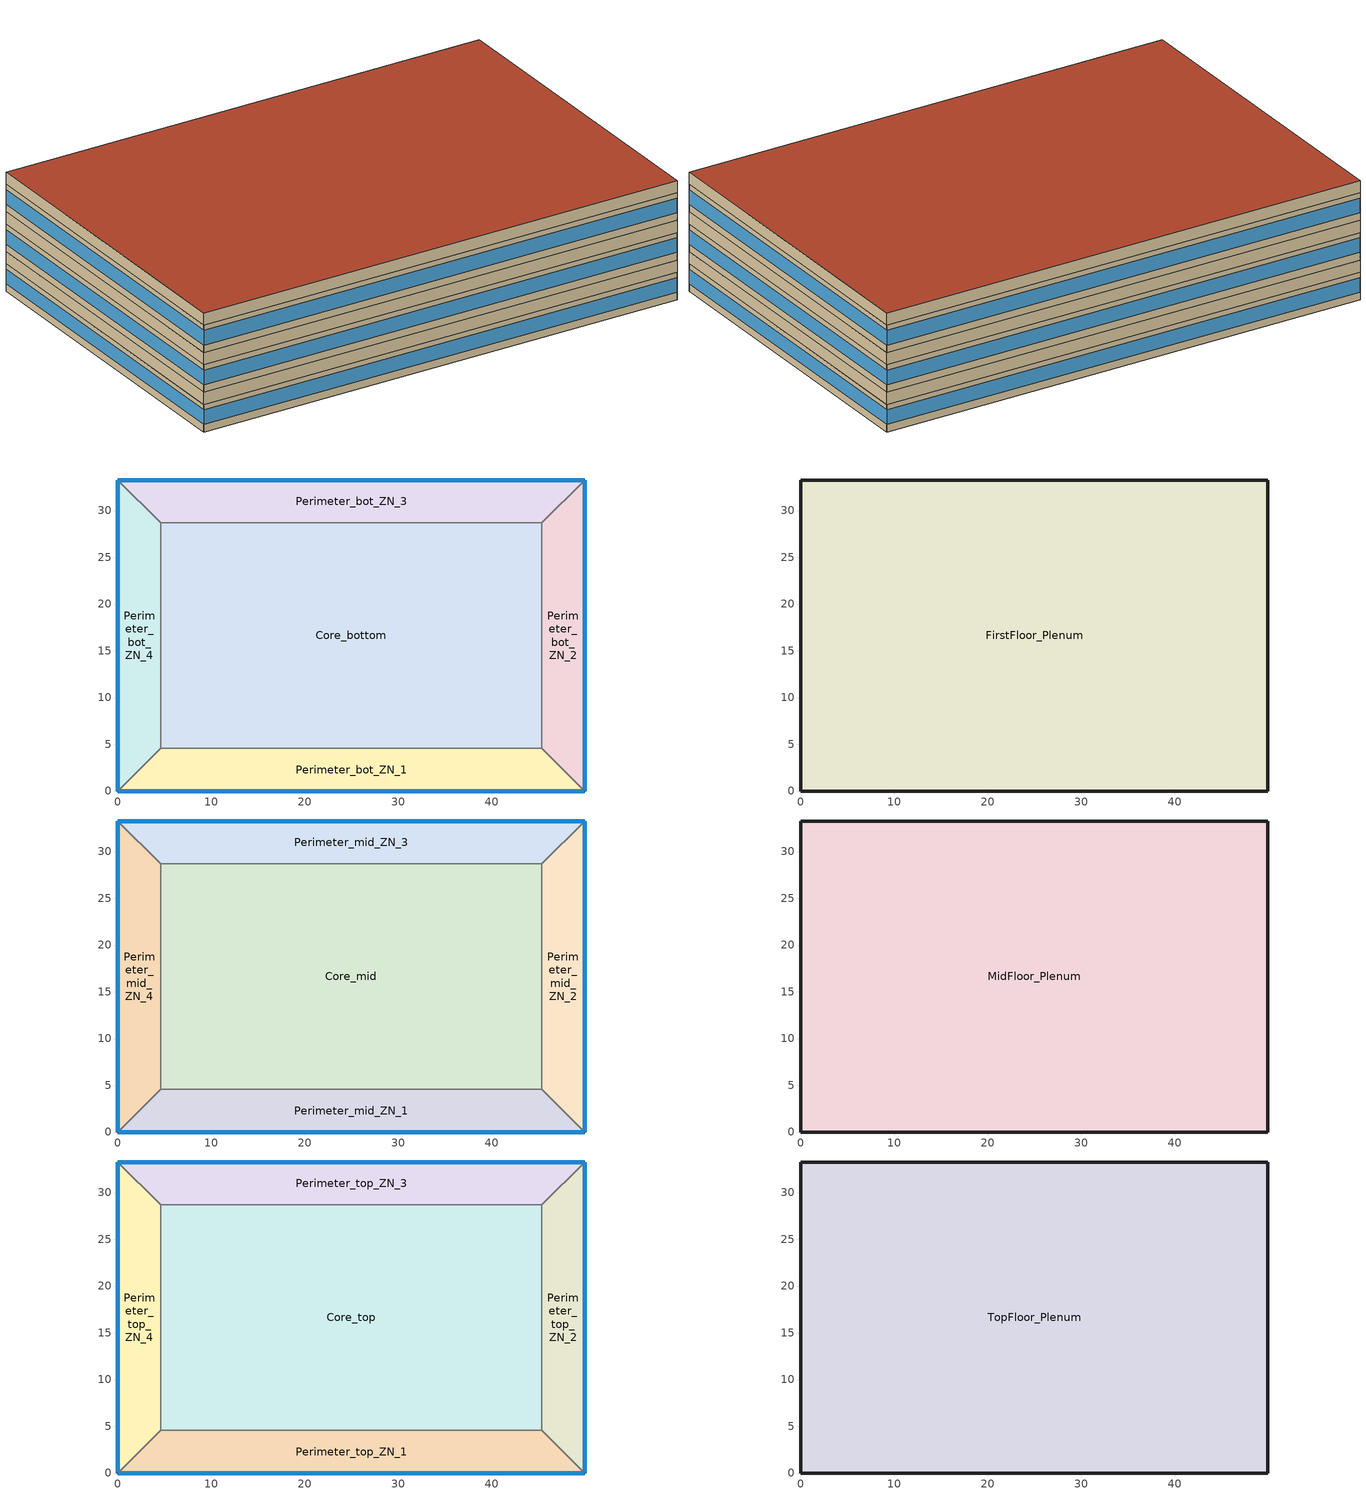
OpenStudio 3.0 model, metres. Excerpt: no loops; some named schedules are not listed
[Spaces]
Core_bottom
 floor ground: 45.34,28.7 45.34,4.57 4.57,4.57 4.57,28.7 z0
 wall to Perimeter_bot_ZN_1: 4.57,4.57 45.34,4.57 z0:2.74
 wall to Perimeter_bot_ZN_2: 45.34,4.57 45.34,28.7 z0:2.74
 wall to Perimeter_bot_ZN_4: 4.57,28.7 4.57,4.57 z0:2.74
 wall to Perimeter_bot_ZN_3: 45.34,28.7 4.57,28.7 z0:2.74
Perimeter_bot_ZN_2
 floor ground: 49.91,33.27 49.91,0 45.34,4.57 45.34,28.7 z0
 wall outside: 49.91,0 49.91,33.27 z0:2.74
 wall to Perimeter_bot_ZN_1: 45.34,4.57 49.91,0 z0:2.74
 wall to Perimeter_bot_ZN_3: 49.91,33.27 45.34,28.7 z0:2.74
 window (BTAP-Ext-FixedWindow:U=0.220 SHGC=0.600): 49.91,0.03 49.91,33.25 z0.76:2.22
Perimeter_bot_ZN_3
 floor ground: 49.91,33.27 45.34,28.7 4.57,28.7 0,33.27 z0
 wall outside: 49.91,33.27 0,33.27 z0:2.74
 wall to Perimeter_bot_ZN_4: 0,33.27 4.57,28.7 z0:2.74
 window (BTAP-Ext-FixedWindow:U=0.220 SHGC=0.600): 49.89,33.27 0.03,33.27 z0.76:2.22
Perimeter_bot_ZN_1
 floor ground: 45.34,4.57 49.91,0 0,0 4.57,4.57 z0
 wall outside: 0,0 49.91,0 z0:2.74
 wall to Perimeter_bot_ZN_4: 4.57,4.57 0,0 z0:2.74
 window (BTAP-Ext-FixedWindow:U=0.220 SHGC=0.600): 0.03,0 49.89,0 z0.76:2.22
Perimeter_bot_ZN_4
 floor ground: 0,33.27 4.57,28.7 4.57,4.57 0,0 z0
 wall outside: 0,33.27 0,0 z0:2.74
 window (BTAP-Ext-FixedWindow:U=0.220 SHGC=0.600): 0,33.25 0,0.03 z0.76:2.22
FirstFloor_Plenum
 floor to Perimeter_bot_ZN_3: 49.91,33.27 45.34,28.7 4.57,28.7 0,33.27 z2.74
 floor to Perimeter_bot_ZN_1: 45.34,4.57 49.91,0 0,0 4.57,4.57 z2.74
 floor to Core_bottom: 45.34,28.7 45.34,4.57 4.57,4.57 4.57,28.7 z2.74
 floor to Perimeter_bot_ZN_4: 0,33.27 4.57,28.7 4.57,4.57 0,0 z2.74
 floor to Perimeter_bot_ZN_2: 49.91,33.27 49.91,0 45.34,4.57 45.34,28.7 z2.74
 wall outside: 0,33.27 0,0 49.91,0 49.91,33.27 0,33.27 z2.74:3.96
Perimeter_mid_ZN_4
 floor to FirstFloor_Plenum: 0,33.27 4.57,28.7 4.57,4.57 0,0 z3.96
 wall outside: 0,33.27 0,0 z3.96:6.71
 wall to Perimeter_mid_ZN_3: 4.57,28.7 0,33.27 z3.96:6.71
 wall to Core_mid: 4.57,4.57 4.57,28.7 z3.96:6.71
 wall to Perimeter_mid_ZN_1: 0,0 4.57,4.57 z3.96:6.71
 window (BTAP-Ext-FixedWindow:U=0.220 SHGC=0.600): 0,33.25 0,0.03 z4.72:6.18
Perimeter_mid_ZN_1
 floor to FirstFloor_Plenum: 45.34,4.57 49.91,0 0,0 4.57,4.57 z3.96
 wall outside: 0,0 49.91,0 z3.96:6.71
 wall to Core_mid: 45.34,4.57 4.57,4.57 z3.96:6.71
 wall to Perimeter_mid_ZN_2: 49.91,0 45.34,4.57 z3.96:6.71
 window (BTAP-Ext-FixedWindow:U=0.220 SHGC=0.600): 0.03,0 49.89,0 z4.72:6.18
Perimeter_mid_ZN_2
 floor to FirstFloor_Plenum: 49.91,33.27 49.91,0 45.34,4.57 45.34,28.7 z3.96
 wall outside: 49.91,0 49.91,33.27 z3.96:6.71
 wall to Perimeter_mid_ZN_3: 49.91,33.27 45.34,28.7 z3.96:6.71
 wall to Core_mid: 45.34,28.7 45.34,4.57 z3.96:6.71
 window (BTAP-Ext-FixedWindow:U=0.220 SHGC=0.600): 49.91,0.03 49.91,33.25 z4.72:6.18
Core_mid
 floor to FirstFloor_Plenum: 45.34,28.7 45.34,4.57 4.57,4.57 4.57,28.7 z3.96
 wall to Perimeter_mid_ZN_3: 45.34,28.7 4.57,28.7 z3.96:6.71
Perimeter_mid_ZN_3
 floor to FirstFloor_Plenum: 49.91,33.27 45.34,28.7 4.57,28.7 0,33.27 z3.96
 wall outside: 49.91,33.27 0,33.27 z3.96:6.71
 window (BTAP-Ext-FixedWindow:U=0.220 SHGC=0.600): 49.89,33.27 0.03,33.27 z4.72:6.18
MidFloor_Plenum
 floor to Perimeter_mid_ZN_3: 49.91,33.27 45.34,28.7 4.57,28.7 0,33.27 z6.71
 floor to Perimeter_mid_ZN_4: 0,33.27 4.57,28.7 4.57,4.57 0,0 z6.71
 floor to Core_mid: 45.34,28.7 45.34,4.57 4.57,4.57 4.57,28.7 z6.71
 floor to Perimeter_mid_ZN_2: 49.91,33.27 49.91,0 45.34,4.57 45.34,28.7 z6.71
 floor to Perimeter_mid_ZN_1: 45.34,4.57 49.91,0 0,0 4.57,4.57 z6.71
 wall outside: 0,33.27 0,0 49.91,0 49.91,33.27 0,33.27 z6.71:7.92
Perimeter_top_ZN_3
 floor to MidFloor_Plenum: 49.91,33.27 45.34,28.7 4.57,28.7 0,33.27 z7.92
 wall outside: 49.91,33.27 0,33.27 z7.92:10.67
 wall to Perimeter_top_ZN_4: 0,33.27 4.57,28.7 z7.92:10.67
 wall to Core_top: 4.57,28.7 45.34,28.7 z7.92:10.67
 wall to Perimeter_top_ZN_2: 45.34,28.7 49.91,33.27 z7.92:10.67
 window (BTAP-Ext-FixedWindow:U=0.220 SHGC=0.600): 49.89,33.27 0.03,33.27 z8.69:10.14
Perimeter_top_ZN_4
 floor to MidFloor_Plenum: 0,33.27 4.57,28.7 4.57,4.57 0,0 z7.92
 wall outside: 0,33.27 0,0 z7.92:10.67
 wall to Perimeter_top_ZN_1: 0,0 4.57,4.57 z7.92:10.67
 wall to Core_top: 4.57,4.57 4.57,28.7 z7.92:10.67
 window (BTAP-Ext-FixedWindow:U=0.220 SHGC=0.600): 0,33.25 0,0.03 z8.69:10.14
Core_top
 floor to MidFloor_Plenum: 45.34,28.7 45.34,4.57 4.57,4.57 4.57,28.7 z7.92
 wall to Perimeter_top_ZN_1: 4.57,4.57 45.34,4.57 z7.92:10.67
 wall to Perimeter_top_ZN_2: 45.34,4.57 45.34,28.7 z7.92:10.67
Perimeter_top_ZN_2
 floor to MidFloor_Plenum: 49.91,33.27 49.91,0 45.34,4.57 45.34,28.7 z7.92
 wall outside: 49.91,0 49.91,33.27 z7.92:10.67
 wall to Perimeter_top_ZN_1: 45.34,4.57 49.91,0 z7.92:10.67
 window (BTAP-Ext-FixedWindow:U=0.220 SHGC=0.600): 49.91,0.03 49.91,33.25 z8.69:10.14
Perimeter_top_ZN_1
 floor to MidFloor_Plenum: 45.34,4.57 49.91,0 0,0 4.57,4.57 z7.92
 wall outside: 0,0 49.91,0 z7.92:10.67
 window (BTAP-Ext-FixedWindow:U=0.220 SHGC=0.600): 0.03,0 49.89,0 z8.69:10.14
TopFloor_Plenum
 floor to Perimeter_top_ZN_4: 0,33.27 4.57,28.7 4.57,4.57 0,0 z10.67
 floor to Perimeter_top_ZN_2: 49.91,33.27 49.91,0 45.34,4.57 45.34,28.7 z10.67
 floor to Core_top: 45.34,28.7 45.34,4.57 4.57,4.57 4.57,28.7 z10.67
 floor to Perimeter_top_ZN_3: 49.91,33.27 45.34,28.7 4.57,28.7 0,33.27 z10.67
 floor to Perimeter_top_ZN_1: 45.34,4.57 49.91,0 0,0 4.57,4.57 z10.67
 wall outside: 0,33.27 0,0 49.91,0 49.91,33.27 0,33.27 z10.67:11.89
 roof outside: 49.91,0 49.91,33.27 0,33.27 0,0 z11.89
[Site]
Ottawa=Macdonald-Cartier Intl AP_ON_CAN: Latitude {deg}=45.317; Longitude {deg}=-75.667; Time Zone {hr}=-5; Elevation {m}=114.9; Terrain=City
[Building]
MediumOffice: North Axis {deg}=0; Default Construction Set=BTAP-Mass at hdd = 4500.0; Standards Number of Stories=3; Standards Number of Above Ground Stories=3; Standards Template=NECB2011; Standards Building Type=MediumOffice
[ClimateZones]
Climate Zone Institution Name 1=ASHRAE; Climate Zone Document Name 1=ANSI/ASHRAE Standard 169; Climate Zone Document Year 1=2006; Climate Zone Institution Name 2=CEC; Climate Zone Document Name 2=California Climate Zone Descriptions; Climate Zone Document Year 2=1995
[Site:WaterMainsTemperature]
Calculation Method=Correlation; Annual Average Outdoor Air Temperature {C}=6.83333; Maximum Difference In Monthly Average Outdoor Air Temperatures {deltaC}=31.2
[Site:GroundTemperature:BuildingSurface]
19.527, 19.502, 19.536, 19.598, 20.002, 21.64, 22.225, 22.375, 21.449, 20.121, 19.802, 19.633
[SizingPeriod:DesignDay] Barometric Pressure {Pa}=99952; Sky Clearness=0; Rain Indicator=0; Snow Indicator=0; Day of Month=21; Daylight Saving Time Indicator=0; Humidity Indicating Type=Wetbulb; Dry-Bulb Temperature Range Modifier Type=DefaultMultipliers
Name | Maximum Dry-Bulb Temperature {C} | Daily Dry-Bulb Temperature Range {deltaC} | Humidity Indicating Conditions at Maximum Dry-Bulb | Wind Speed {m/s} | Wind Direction {deg} | Month | Day Type | Solar Model Indicator | ASHRAE Taub | ASHRAE Taud
Ottawa=Macdonald-Cartier Intl Ann Clg .4% Condns DB=>MWB | 30.6 | 10.1 | 21.8 | 4.6 | 220 | 7 | SummerDesignDay | ASHRAETau | 0.417 | 2.264
Ottawa=Macdonald-Cartier Intl Ann Htg 99.6% Condns DB | -24.2 | 0 | -24.2 | 3.5 | 290 | 1 | WinterDesignDay | ASHRAEClearSky
[Material:NoMass] Roughness=Smooth; Thermal Absorptance=0.9; Solar Absorptance=0.7
Name | Thermal Resistance {m2-K/W} | Visible Absorptance
Typical Carpet Pad; Typical Carpet Pad 1 | 0.21648 | 0.8
Typical Insulation 1 | 5.20402 | 0.7
Typical Insulation 2 | 3.77764 | 0.7
Typical Insulation 3 | 5.46446 | 0.7
Typical Carpet Pad 2 | 1.25503 | 0.8
Typical Carpet Pad 3; Typical Carpet Pad 4 | 3.45515 | 0.8
Typical Insulation 4 | 0.454528 | 0.7
Typical Insulation 5 | 0.454545 | 0.7
[Material]
Name | Roughness | Thickness {m} | Conductivity {W/m-K} | Density {kg/m3} | Specific Heat {J/kg-K} | Thermal Absorptance | Solar Absorptance | Visible Absorptance
G05 25mm wood | MediumSmooth | 0.0254 | 0.15 | 608 | 1630 | 0.9 | 0.5 | 0.5
100mm Normalweight concrete floor 1 | MediumSmooth | 0.1016 | 2.31 | 2322 | 832
G01 13mm gypsum board 1 | Smooth | 0.0127 | 0.16 | 800 | 1090 | 0.9 | 0.7 | 0.5
4 in. Normalweight Concrete Floor 1 | MediumRough | 0.1016 | 2.31 | 2322 | 832 | 0.9 | 0.7 | 0.7
1IN Stucco 1 | Smooth | 0.0253 | 0.6918 | 1858 | 837 | 0.9 | 0.7 | 0.92
8IN CONCRETE HW RefBldg 1 | Rough | 0.2032 | 1.311 | 2240 | 836.8 | 0.9 | 0.7 | 0.7
1/2IN Gypsum 1 | Smooth | 0.0127 | 0.16 | 784.9 | 830 | 0.9 | 0.4 | 0.4
Metal Roof Surface 1; F08 Metal surface 1 | Smooth | 0.0008 | 45.28 | 7824 | 500 | 0.9 | 0.7 | 0.7
6 in. Normalweight Concrete Floor 1; 6 in. Normalweight Concrete Floor 2; 6 in. Normalweight Concrete Floor 3 | MediumRough | 0.1524 | 2.31 | 2322 | 832 | 0.9 | 0.7 | 0.7
[Construction]
BTAP-Int-Partition; BTAP-Int-Door: G05 25mm wood
BTAP-Int-Floor: 100mm Normalweight concrete floor 1, Typical Carpet Pad
BTAP-Int-Wall: G01 13mm gypsum board 1, G01 13mm gypsum board 1
BTAP-Int-Ceiling: Typical Carpet Pad, 100mm Normalweight concrete floor 1
BTAP-Int-Window: SimpleGlazing
BTAP-Ext-Floor-Mass:U-0.183: Typical Insulation 1, 4 in. Normalweight Concrete Floor 1, Typical Carpet Pad 1
BTAP-Ext-Wall-Mass:U-0.247: 1IN Stucco 1, 8IN CONCRETE HW RefBldg 1, Typical Insulation 2, 1/2IN Gypsum 1
BTAP-Ext-Roof-Metal:U-0.183: Metal Roof Surface 1, Typical Insulation 3
BTAP-Grnd-Floor-Mass:U-0.757: 6 in. Normalweight Concrete Floor 1, Typical Carpet Pad 2
BTAP-Grnd-Wall-Mass:U-0.284: 6 in. Normalweight Concrete Floor 2, Typical Carpet Pad 3
BTAP-Grnd-Roof-Mass:U-0.284: 6 in. Normalweight Concrete Floor 3, Typical Carpet Pad 4
BTAP-Ext-FixedWindow:U=0.220 SHGC=0.600; BTAP-Ext-GlassDoors:U=0.220 SHGC=0.600; BTAP-Ext-Skylights:U=0.220 SHGC=0.600; BTAP-Ext-DaylightDomes:U=0.220 SHGC=0.600; BTAP-Ext-DaylightDiffuser:U=0.220 SHGC=0.600: SimpleGlazing:U=0.220 SHGC=0.600
BTAP-Ext-Door:U-2.2: F08 Metal surface 1, Typical Insulation 4
BTAP-Ext-OverHeadDoor:U-2.2: Typical Insulation 5
[DefaultConstructionSet]
BTAP-Mass at hdd = 4500.0: Default Exterior Surface Constructions=BTAP-Mass at hdd = 4500.0; Default Interior Surface Constructions=Default Surface Constructions 2; Default Ground Contact Surface Constructions=BTAP-Mass at hdd = 4500.0 1; Default Exterior SubSurface Constructions=BTAP-Mass at hdd = 4500.0; Default Interior SubSurface Constructions=Default Sub Surface Constructions 2; Interior Partition Construction=BTAP-Int-Partition
[DefaultSurfaceConstructions]
Name | Floor Construction | Wall Construction | Roof Ceiling Construction
Default Surface Constructions 2 | BTAP-Int-Floor | BTAP-Int-Wall | BTAP-Int-Ceiling
BTAP-Mass at hdd = 4500.0 | BTAP-Ext-Floor-Mass:U-0.183 | BTAP-Ext-Wall-Mass:U-0.247 | BTAP-Ext-Roof-Metal:U-0.183
BTAP-Mass at hdd = 4500.0 1 | BTAP-Grnd-Floor-Mass:U-0.757 | BTAP-Grnd-Wall-Mass:U-0.284 | BTAP-Grnd-Roof-Mass:U-0.284
[DefaultSubSurfaceConstructions]
Name | Fixed Window Construction | Operable Window Construction | Door Construction | Glass Door Construction | Overhead Door Construction | Skylight Construction | Tubular Daylight Dome Construction | Tubular Daylight Diffuser Construction
Default Sub Surface Constructions 2 | BTAP-Int-Window | BTAP-Int-Window | BTAP-Int-Door
BTAP-Mass at hdd = 4500.0 | BTAP-Ext-FixedWindow:U=0.220 SHGC=0.600 | BTAP-Ext-FixedWindow:U=0.220 SHGC=0.600 | BTAP-Ext-Door:U-2.2 | BTAP-Ext-GlassDoors:U=0.220 SHGC=0.600 | BTAP-Ext-OverHeadDoor:U-2.2 | BTAP-Ext-Skylights:U=0.220 SHGC=0.600 | BTAP-Ext-DaylightDomes:U=0.220 SHGC=0.600 | BTAP-Ext-DaylightDiffuser:U=0.220 SHGC=0.600
[WindowMaterial:SimpleGlazingSystem] U-Factor {W/m2-K}=2.2; Solar Heat Gain Coefficient=0.6; Visible Transmittance=0.21
SimpleGlazing; SimpleGlazing:U=0.220 SHGC=0.600
[Space]
Name | Space Type | Building Story | Thermal Zone | Part of Total Floor Area
Perimeter_mid_ZN_4 | Space Function Office - open plan | Building Story 2 | ALL_ST=Office - open plan_FL=Building Story 2_SCH=A | Yes
Core_bottom | Space Function Office - open plan | Building Story 1 | ALL_ST=Office - open plan_FL=Building Story 1_SCH=A | Yes
FirstFloor_Plenum | Space Function - undefined - | Building Story 1 | ALL_ST=- undefined -_FL=Building Story 1_SCH=A | No
TopFloor_Plenum | Space Function - undefined - | Building Story 3 | ALL_ST=- undefined -_FL=Building Story 3_SCH=A | No
Perimeter_top_ZN_3 | Space Function Office - open plan | Building Story 3 | ALL_ST=Office - open plan_FL=Building Story 3_SCH=A | Yes
Perimeter_bot_ZN_2 | Space Function Office - open plan | Building Story 1 | ALL_ST=Office - open plan_FL=Building Story 1_SCH=A 1 | Yes
MidFloor_Plenum | Space Function - undefined - | Building Story 2 | ALL_ST=- undefined -_FL=Building Story 2_SCH=A | No
Perimeter_mid_ZN_1 | Space Function Office - open plan | Building Story 2 | ALL_ST=Office - open plan_FL=Building Story 2_SCH=A 1 | Yes
Perimeter_bot_ZN_1 | Space Function Office - open plan | Building Story 1 | ALL_ST=Office - open plan_FL=Building Story 1_SCH=A 2 | Yes
Perimeter_bot_ZN_3 | Space Function Office - open plan | Building Story 1 | ALL_ST=Office - open plan_FL=Building Story 1_SCH=A 3 | Yes
Perimeter_mid_ZN_2 | Space Function Office - open plan | Building Story 2 | ALL_ST=Office - open plan_FL=Building Story 2_SCH=A 2 | Yes
Perimeter_top_ZN_4 | Space Function Office - open plan | Building Story 3 | ALL_ST=Office - open plan_FL=Building Story 3_SCH=A 1 | Yes
Perimeter_bot_ZN_4 | Space Function Office - open plan | Building Story 1 | ALL_ST=Office - open plan_FL=Building Story 1_SCH=A 4 | Yes
Core_top | Space Function Office - open plan | Building Story 3 | ALL_ST=Office - open plan_FL=Building Story 3_SCH=A 2 | Yes
Perimeter_top_ZN_2 | Space Function Office - open plan | Building Story 3 | ALL_ST=Office - open plan_FL=Building Story 3_SCH=A 3 | Yes
Perimeter_top_ZN_1 | Space Function Office - open plan | Building Story 3 | ALL_ST=Office - open plan_FL=Building Story 3_SCH=A 4 | Yes
Core_mid | Space Function Office - open plan | Building Story 2 | ALL_ST=Office - open plan_FL=Building Story 2_SCH=A 3 | Yes
Perimeter_mid_ZN_3 | Space Function Office - open plan | Building Story 2 | ALL_ST=Office - open plan_FL=Building Story 2_SCH=A 4 | Yes
[BuildingStory]
Name | Nominal Z Coordinate {m}
Building Story 1 | 0
Building Story 2 | 3.9624
Building Story 3 | 7.9248
[SpaceType] Standards Building Type=Space Function
Name | Default Schedule Set | Design Specification Outdoor Air Object | Standards Space Type
Space Function - undefined - | Space Function - undefined - Schedule Set | Space Function - undefined - Ventilation | - undefined -
Space Function Office - open plan | Space Function Office - open plan Schedule Set | Space Function Office - open plan Ventilation | Office - open plan
[ThermostatSetpoint:DualSetpoint]
Name | Heating Setpoint Temperature Schedule | Cooling Setpoint Temperature Schedule
Space Function Office - open plan Thermostat 31; Space Function Office - open plan Thermostat 32; Space Function Office - open plan Thermostat 33; Space Function Office - open plan Thermostat 34; Space Function Office - open plan Thermostat 35; Space Function Office - open plan Thermostat 36; Space Function Office - open plan Thermostat 37; Space Function Office - open plan Thermostat 38; Space Function Office - open plan Thermostat 39; Space Function Office - open plan Thermostat 40; Space Function Office - open plan Thermostat 41; Space Function Office - open plan Thermostat 42; Space Function Office - open plan Thermostat 43 | NECB-A-Thermostat Setpoint-Heating | NECB-A-Thermostat Setpoint-Cooling
Space Function - undefined - Thermostat 7; Space Function - undefined - Thermostat 8; Space Function - undefined - Thermostat 9
[SpaceInfiltration:DesignFlowRate] Schedule=Always On Discrete; Design Flow Rate Calculation Method=Flow/ExteriorArea; Flow per Exterior Surface Area {m3/s-m2}=0.00025; Constant Term Coefficient=0; Temperature Term Coefficient=0; Velocity Term Coefficient=0.224; Velocity Squared Term Coefficient=0
Name | Space or SpaceType
FirstFloor_Plenum Infiltration | FirstFloor_Plenum
MidFloor_Plenum Infiltration | MidFloor_Plenum
Perimeter_bot_ZN_1 Infiltration | Perimeter_bot_ZN_1
Perimeter_bot_ZN_2 Infiltration | Perimeter_bot_ZN_2
Perimeter_bot_ZN_3 Infiltration | Perimeter_bot_ZN_3
Perimeter_bot_ZN_4 Infiltration | Perimeter_bot_ZN_4
Perimeter_mid_ZN_1 Infiltration | Perimeter_mid_ZN_1
Perimeter_mid_ZN_2 Infiltration | Perimeter_mid_ZN_2
Perimeter_mid_ZN_3 Infiltration | Perimeter_mid_ZN_3
Perimeter_mid_ZN_4 Infiltration | Perimeter_mid_ZN_4
Perimeter_top_ZN_1 Infiltration | Perimeter_top_ZN_1
Perimeter_top_ZN_2 Infiltration | Perimeter_top_ZN_2
Perimeter_top_ZN_3 Infiltration | Perimeter_top_ZN_3
Perimeter_top_ZN_4 Infiltration | Perimeter_top_ZN_4
TopFloor_Plenum Infiltration | TopFloor_Plenum
[ThermalZone] Use Ideal Air Loads=No
Name | Thermostat
ALL_ST=Office - open plan_FL=Building Story 2_SCH=A | Space Function Office - open plan Thermostat 31
ALL_ST=Office - open plan_FL=Building Story 1_SCH=A | Space Function Office - open plan Thermostat 32
ALL_ST=Office - open plan_FL=Building Story 2_SCH=A 1 | Space Function Office - open plan Thermostat 33
ALL_ST=- undefined -_FL=Building Story 2_SCH=A | Space Function - undefined - Thermostat 7
ALL_ST=- undefined -_FL=Building Story 3_SCH=A | Space Function - undefined - Thermostat 8
ALL_ST=- undefined -_FL=Building Story 1_SCH=A | Space Function - undefined - Thermostat 9
ALL_ST=Office - open plan_FL=Building Story 3_SCH=A | Space Function Office - open plan Thermostat 34
ALL_ST=Office - open plan_FL=Building Story 1_SCH=A 1 | Space Function Office - open plan Thermostat 35
ALL_ST=Office - open plan_FL=Building Story 1_SCH=A 2 | Space Function Office - open plan Thermostat 36
ALL_ST=Office - open plan_FL=Building Story 1_SCH=A 3 | Space Function Office - open plan Thermostat 37
ALL_ST=Office - open plan_FL=Building Story 2_SCH=A 2 | Space Function Office - open plan Thermostat 38
ALL_ST=Office - open plan_FL=Building Story 3_SCH=A 1 | Space Function Office - open plan Thermostat 39
ALL_ST=Office - open plan_FL=Building Story 1_SCH=A 4 | Space Function Office - open plan Thermostat 40
ALL_ST=Office - open plan_FL=Building Story 3_SCH=A 2 | Space Function Office - open plan Thermostat 41
ALL_ST=Office - open plan_FL=Building Story 3_SCH=A 3 | Space Function Office - open plan Thermostat 42
ALL_ST=Office - open plan_FL=Building Story 3_SCH=A 4 | Space Function Office - open plan Thermostat 43
ALL_ST=Office - open plan_FL=Building Story 2_SCH=A 3 | Space Function Office - open plan Thermostat 44
ALL_ST=Office - open plan_FL=Building Story 2_SCH=A 4 | Space Function Office - open plan Thermostat 45
